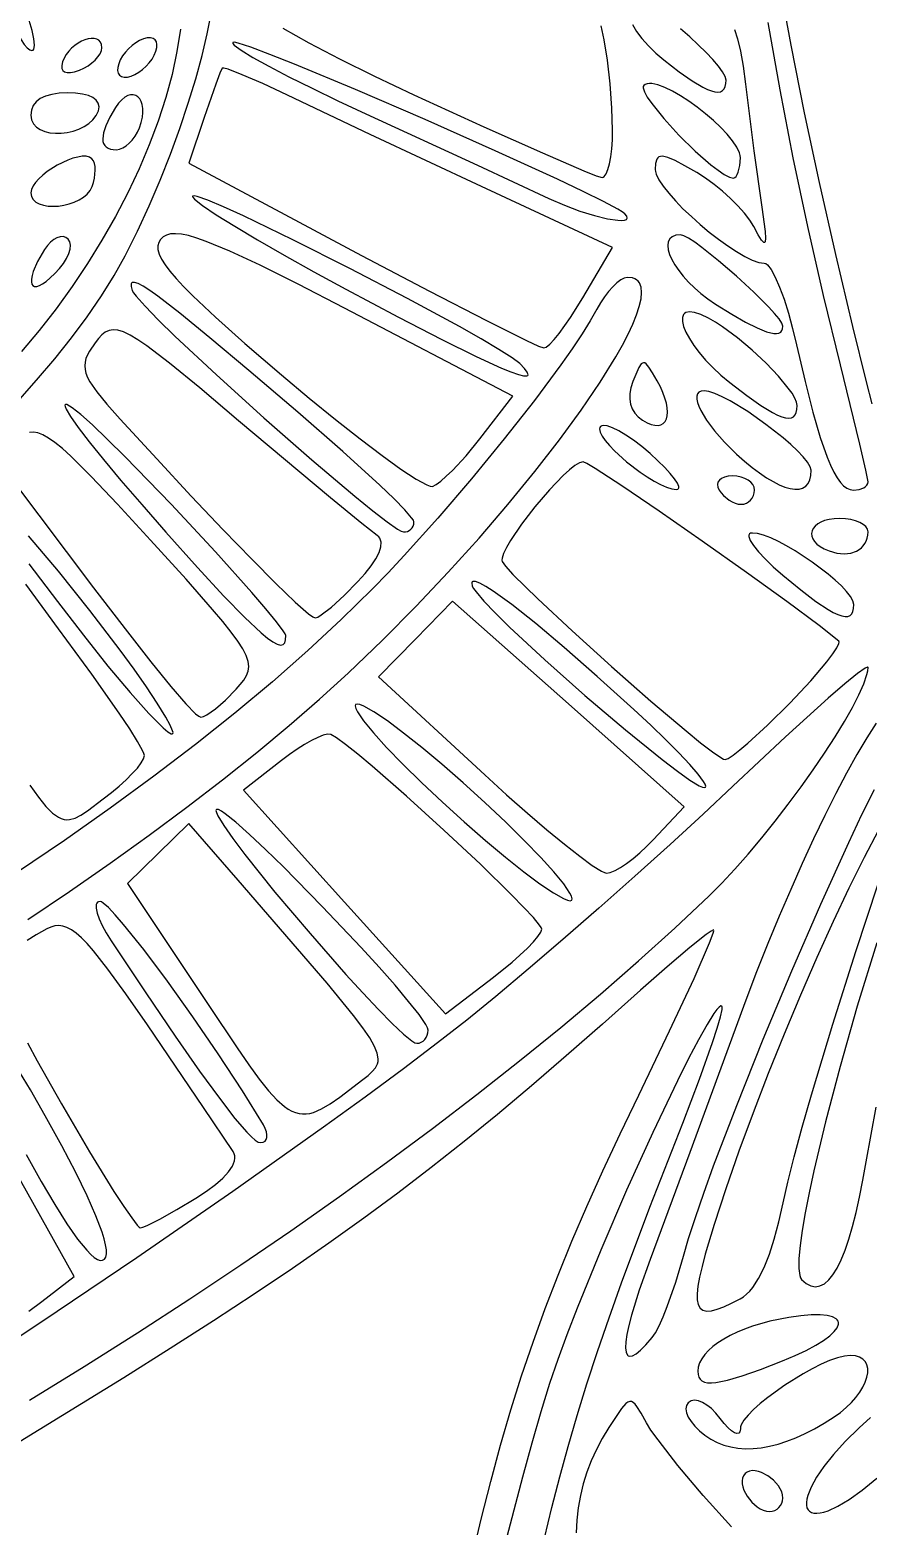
# Model space of a CAD drawing. Header units: millimetres. Extents: x -4.58 to 1.11, y 0.34 to 8.32.
# Drawn here: x -2.156 to -1.5, y 4.755 to 5.927 of the extents above; entities that cross this region are included whole.
import ezdxf

# ---------------------------------------------------------------- set-up
doc = ezdxf.new("R2010")
doc.units = ezdxf.units.MM

msp = doc.modelspace()

# ---------------------------------------------------------------- linework, layer by layer
at = {"flags": 128}
for points in [[(-1.569941, 5.96625), (-1.560505, 5.915085), (-1.549952, 5.8623), (-1.538265, 5.807743), (-1.525431, 5.751264), (-1.51213, 5.694709), (-1.501527, 5.651498), (-1.49699, 5.63427)], [(-2.169153, 5.929184), (-2.163274, 5.919361), (-2.160709, 5.915813), (-2.15842, 5.913228), (-2.156427, 5.911647), (-2.15475, 5.911111), (-2.153897, 5.911385), (-2.153298, 5.912188), (-2.152945, 5.913494), (-2.152832, 5.915276), (-2.1533, 5.920157), (-2.154648, 5.926615), (-2.156821, 5.934433)], [(-2.16612, 5.635954), (-2.151083, 5.652682), (-2.136914, 5.669405), (-2.123692, 5.686043), (-2.111492, 5.702517), (-2.100393, 5.718749), (-2.090472, 5.734658), (-2.081806, 5.750167), (-2.072155, 5.769382), (-2.062977, 5.789231), (-2.054336, 5.809455), (-2.0463, 5.829795), (-2.038933, 5.849994), (-2.032302, 5.869792), (-2.026473, 5.888931), (-2.02151, 5.907153), (-2.017482, 5.924199), (-2.014452, 5.939811)], [(-1.7, 5.848611), (-1.700526, 5.865797), (-1.701957, 5.88487), (-1.704072, 5.903508), (-1.706653, 5.919389), (-1.709073, 5.930371)], [(-1.684446, 5.931276), (-1.681224, 5.925998), (-1.677049, 5.920428), (-1.672034, 5.91473), (-1.66629, 5.909069), (-1.659931, 5.903611), (-1.647995, 5.894392), (-1.637847, 5.887286), (-1.629426, 5.882271), (-1.625845, 5.880543), (-1.622672, 5.87933), (-1.619901, 5.87863), (-1.617523, 5.878442), (-1.615533, 5.878762), (-1.613921, 5.879588), (-1.61268, 5.880917), (-1.611803, 5.882748), (-1.611283, 5.885077), (-1.611111, 5.887903)], [(-1.5, 5.573139), (-1.501697, 5.58238), (-1.506319, 5.602743), (-1.521514, 5.664806), (-1.534817, 5.71921), (-1.547148, 5.773232), (-1.558508, 5.826871), (-1.568896, 5.88013), (-1.578312, 5.93301)], [(-2.038431, 5.927639), (-2.041159, 5.910208), (-2.045022, 5.892346), (-2.049973, 5.874138), (-2.055966, 5.85567), (-2.062955, 5.837025), (-2.070893, 5.81829), (-2.079735, 5.799548), (-2.089434, 5.780885), (-2.099944, 5.762386), (-2.111218, 5.744136), (-2.123211, 5.726219), (-2.135876, 5.708721), (-2.149167, 5.691726), (-2.163038, 5.675319)], [(-2.1, 5.913222), (-2.100285, 5.915685), (-2.101096, 5.917615), (-2.102367, 5.919037), (-2.104032, 5.919974), (-2.106025, 5.92045), (-2.108281, 5.920488), (-2.110734, 5.920113), (-2.113318, 5.919349), (-2.115966, 5.918219), (-2.118614, 5.916747), (-2.121194, 5.914957), (-2.123643, 5.912873), (-2.125892, 5.910518), (-2.127878, 5.907917), (-2.129533, 5.905092), (-2.130792, 5.902069), (-2.131446, 5.899289), (-2.131394, 5.897051), (-2.13066, 5.895365), (-2.129267, 5.894243), (-2.127241, 5.893697), (-2.124604, 5.893737), (-2.121382, 5.894376), (-2.117597, 5.895625), (-2.114062, 5.897201), (-2.110764, 5.899099), (-2.107775, 5.901248), (-2.105168, 5.903575), (-2.103015, 5.906008), (-2.101388, 5.908475), (-2.100359, 5.910904), (-2.1, 5.913222)], [(-2.057639, 5.910417), (-2.056917, 5.913341), (-2.056814, 5.915842), (-2.057297, 5.917887), (-2.058333, 5.919444), (-2.05989, 5.920481), (-2.061936, 5.920964), (-2.064437, 5.92086), (-2.067361, 5.920139), (-2.070388, 5.918862), (-2.073403, 5.917097), (-2.076328, 5.914922), (-2.079083, 5.912417), (-2.081588, 5.909662), (-2.083763, 5.906737), (-2.085529, 5.903721), (-2.086806, 5.900694), (-2.087527, 5.89777), (-2.08763, 5.895269), (-2.087147, 5.893224), (-2.086111, 5.891667), (-2.084554, 5.89063), (-2.082509, 5.890148), (-2.080008, 5.890251), (-2.077083, 5.890972), (-2.074052, 5.892244), (-2.071033, 5.894007), (-2.068106, 5.89618), (-2.065351, 5.898684), (-2.062846, 5.90144), (-2.060673, 5.904367), (-2.058911, 5.907386), (-2.057639, 5.910417)], [(-1.958377, 5.928443), (-1.938038, 5.917093), (-1.913973, 5.904538), (-1.886405, 5.890909), (-1.855556, 5.876333), (-1.80097, 5.851331), (-1.755017, 5.830785), (-1.722528, 5.816822), (-1.712842, 5.812974), (-1.708333, 5.811569), (-1.707484, 5.811718), (-1.706659, 5.812243), (-1.705098, 5.814351), (-1.703682, 5.817742), (-1.702448, 5.822262), (-1.701428, 5.827761), (-1.700658, 5.834087), (-1.70017, 5.841088), (-1.7, 5.848611)], [(-1.604602, 5.927573), (-1.602158, 5.920113), (-1.59993, 5.910509), (-1.597895, 5.8987), (-1.596028, 5.884625), (-1.589453, 5.832391), (-1.583222, 5.788292), (-1.580576, 5.769373), (-1.580203, 5.763942), (-1.580519, 5.761064), (-1.580948, 5.760552), (-1.581563, 5.76064), (-1.583377, 5.762571), (-1.585999, 5.766756), (-1.589472, 5.773097), (-1.592591, 5.778135), (-1.596782, 5.78359), (-1.601863, 5.789291), (-1.607649, 5.795063), (-1.613958, 5.800733), (-1.620605, 5.806128), (-1.627407, 5.811076), (-1.634181, 5.815403), (-1.643572, 5.820818), (-1.651005, 5.82474), (-1.656697, 5.827186), (-1.660866, 5.828174), (-1.662448, 5.828125), (-1.66373, 5.827718), (-1.664741, 5.826954), (-1.665507, 5.825836), (-1.666413, 5.822545), (-1.666667, 5.817861), (-1.666478, 5.816143), (-1.665927, 5.814212), (-1.663815, 5.809786), (-1.660494, 5.804722), (-1.656127, 5.799159), (-1.650876, 5.793239), (-1.644904, 5.7871), (-1.638373, 5.780882), (-1.631446, 5.774726), (-1.624286, 5.76877), (-1.617054, 5.763155), (-1.609914, 5.75802), (-1.603028, 5.753506), (-1.596559, 5.749751), (-1.590669, 5.746896), (-1.585521, 5.745081), (-1.581278, 5.744444), (-1.580075, 5.744113), (-1.578761, 5.74314), (-1.575851, 5.739403), (-1.572652, 5.733495), (-1.569267, 5.725677), (-1.565801, 5.716212), (-1.562356, 5.705362), (-1.559036, 5.693389), (-1.555944, 5.680556), (-1.549272, 5.65176), (-1.543115, 5.627639), (-1.537374, 5.607936), (-1.531948, 5.592392), (-1.529322, 5.5861), (-1.526737, 5.580751), (-1.52418, 5.576313), (-1.52164, 5.572755), (-1.519103, 5.570043), (-1.516557, 5.568146), (-1.51399, 5.567031), (-1.511389, 5.566667), (-1.506967, 5.567178), (-1.503345, 5.568569), (-1.501952, 5.569529), (-1.500899, 5.570628), (-1.500232, 5.57184), (-1.5, 5.573139)], [(-1.611111, 5.887903), (-1.611839, 5.890545), (-1.613927, 5.894196), (-1.617227, 5.898691), (-1.621594, 5.903865), (-1.626881, 5.909553), (-1.632943, 5.91559), (-1.639633, 5.921813), (-1.646806, 5.928056)], [(-1.690486, 5.783083), (-1.692483, 5.784612), (-1.695995, 5.786762), (-1.707157, 5.792744), (-1.723152, 5.800673), (-1.743159, 5.810187), (-1.791925, 5.832539), (-1.846891, 5.856927), (-1.901489, 5.880478), (-1.949156, 5.900318), (-1.968338, 5.907949), (-1.983325, 5.913575), (-1.993296, 5.916836), (-1.996144, 5.917469), (-1.997431, 5.917375), (-1.997432, 5.916545), (-1.996314, 5.915226), (-1.990938, 5.911236), (-1.98173, 5.905633), (-1.969118, 5.898648), (-1.953529, 5.890509), (-1.935391, 5.881447), (-1.915133, 5.871692), (-1.893181, 5.861472), (-1.805809, 5.821243), (-1.75, 5.795181), (-1.737817, 5.789808), (-1.725668, 5.785269), (-1.714213, 5.781698), (-1.704113, 5.779231), (-1.696029, 5.778001), (-1.69295, 5.777892), (-1.690623, 5.778143), (-1.68913, 5.778771), (-1.688555, 5.779793), (-1.688979, 5.781224), (-1.690486, 5.783083)], [(-1.723319, 5.717306), (-1.699986, 5.756833), (-1.802778, 5.804569), (-1.8898, 5.845262), (-1.954708, 5.876069), (-1.973947, 5.885084), (-1.99, 5.892062), (-2.001189, 5.896312), (-2.004434, 5.897196), (-2.005833, 5.897139), (-2.007553, 5.893264), (-2.010778, 5.88471), (-2.019889, 5.858625), (-2.031972, 5.822819), (-1.896542, 5.750542), (-1.843387, 5.722451), (-1.798771, 5.699413), (-1.767374, 5.683807), (-1.758095, 5.679535), (-1.753875, 5.678014), (-1.751943, 5.67877), (-1.749222, 5.681036), (-1.745835, 5.68465), (-1.74191, 5.689451), (-1.732941, 5.701971), (-1.723319, 5.717306)], [(-1.6, 5.827014), (-1.600186, 5.828889), (-1.600729, 5.830919), (-1.602801, 5.835382), (-1.606042, 5.840272), (-1.610279, 5.845459), (-1.615338, 5.850814), (-1.621046, 5.856207), (-1.627229, 5.861507), (-1.633714, 5.866585), (-1.640326, 5.871311), (-1.646893, 5.875555), (-1.653242, 5.879188), (-1.659197, 5.882078), (-1.664587, 5.884097), (-1.669237, 5.885115), (-1.671231, 5.885207), (-1.672974, 5.885), (-1.674446, 5.884479), (-1.675625, 5.883625), (-1.676064, 5.882816), (-1.676112, 5.881685), (-1.675124, 5.878547), (-1.672838, 5.874396), (-1.66943, 5.869412), (-1.659955, 5.857678), (-1.648115, 5.844806), (-1.635322, 5.832253), (-1.622992, 5.82148), (-1.617442, 5.817217), (-1.612538, 5.813947), (-1.608457, 5.81185), (-1.605375, 5.811111), (-1.604295, 5.811436), (-1.603287, 5.812365), (-1.602374, 5.813836), (-1.601578, 5.815781), (-1.600424, 5.820838), (-1.6, 5.827014)], [(-2.102722, 5.863889), (-2.102196, 5.866986), (-2.10275, 5.869733), (-2.10435, 5.87211), (-2.106962, 5.874099), (-2.110552, 5.875679), (-2.115086, 5.876832), (-2.120529, 5.877538), (-2.126847, 5.877778), (-2.133444, 5.877494), (-2.139214, 5.876648), (-2.14414, 5.87525), (-2.148207, 5.873311), (-2.151398, 5.870839), (-2.153697, 5.867846), (-2.155088, 5.864341), (-2.155556, 5.860333), (-2.15504, 5.856694), (-2.153574, 5.853608), (-2.151283, 5.851068), (-2.148291, 5.849065), (-2.14472, 5.84759), (-2.140695, 5.846637), (-2.136341, 5.846195), (-2.13178, 5.846257), (-2.127136, 5.846814), (-2.122534, 5.847859), (-2.118096, 5.849382), (-2.113948, 5.851376), (-2.110213, 5.853832), (-2.107014, 5.856742), (-2.104476, 5.860097), (-2.102722, 5.863889)], [(-2.0705, 5.850472), (-2.069088, 5.854736), (-2.068199, 5.858715), (-2.067797, 5.862377), (-2.067843, 5.865689), (-2.068298, 5.868618), (-2.069123, 5.871133), (-2.070281, 5.8732), (-2.071733, 5.874788), (-2.07344, 5.875864), (-2.075364, 5.876395), (-2.077468, 5.87635), (-2.079711, 5.875695), (-2.082056, 5.874398), (-2.084465, 5.872427), (-2.086899, 5.86975), (-2.089319, 5.866333), (-2.093773, 5.858743), (-2.096924, 5.852107), (-2.098775, 5.846444), (-2.099326, 5.841771), (-2.099114, 5.839811), (-2.098578, 5.838106), (-2.097716, 5.836657), (-2.09653, 5.835466), (-2.09502, 5.834536), (-2.093185, 5.833869), (-2.091025, 5.833468), (-2.088542, 5.833333), (-2.086105, 5.833683), (-2.083572, 5.834685), (-2.081018, 5.83627), (-2.078516, 5.838366), (-2.076139, 5.840905), (-2.073962, 5.843816), (-2.072057, 5.847028), (-2.0705, 5.850472)], [(-2.107514, 5.804458), (-2.106439, 5.807716), (-2.105684, 5.811003), (-2.105125, 5.817302), (-2.105319, 5.820135), (-2.105826, 5.822638), (-2.106646, 5.82472), (-2.107778, 5.826292), (-2.109722, 5.827546), (-2.112283, 5.828143), (-2.115359, 5.828141), (-2.118847, 5.827597), (-2.122644, 5.826568), (-2.126649, 5.825111), (-2.13487, 5.821142), (-2.142691, 5.816149), (-2.146195, 5.813411), (-2.149291, 5.810589), (-2.151878, 5.807739), (-2.153853, 5.804919), (-2.155113, 5.802186), (-2.155556, 5.799597), (-2.155089, 5.7967), (-2.153765, 5.794283), (-2.151695, 5.792333), (-2.148988, 5.790841), (-2.145759, 5.789795), (-2.142116, 5.789182), (-2.138173, 5.788993), (-2.13404, 5.789215), (-2.129829, 5.789838), (-2.12565, 5.79085), (-2.121617, 5.79224), (-2.117839, 5.793996), (-2.114428, 5.796107), (-2.111496, 5.798562), (-2.109154, 5.80135), (-2.107514, 5.804458)], [(-1.772778, 5.66575), (-1.778716, 5.670305), (-1.788994, 5.676882), (-1.802969, 5.685152), (-1.819999, 5.694785), (-1.860656, 5.716827), (-1.905828, 5.740375), (-1.950379, 5.762798), (-1.98917, 5.781465), (-2.004801, 5.788567), (-2.017067, 5.793743), (-2.025324, 5.796663), (-2.027749, 5.797175), (-2.028931, 5.797), (-2.02905, 5.796627), (-2.028843, 5.796085), (-2.027479, 5.79451), (-2.02117, 5.789531), (-2.010498, 5.782362), (-1.995953, 5.773302), (-1.978029, 5.762649), (-1.957218, 5.750703), (-1.934011, 5.737762), (-1.908903, 5.724125), (-1.867748, 5.702268), (-1.833836, 5.684719), (-1.806994, 5.671404), (-1.787049, 5.66225), (-1.779608, 5.65921), (-1.773827, 5.657182), (-1.769684, 5.656156), (-1.767157, 5.656125), (-1.766492, 5.656479), (-1.766224, 5.657078), (-1.766865, 5.659006), (-1.769056, 5.6619), (-1.772778, 5.66575)], [(-1.803917, 5.606847), (-1.778139, 5.640278), (-1.909875, 5.709097), (-1.946356, 5.727944), (-1.976091, 5.742781), (-1.999815, 5.753885), (-2.018262, 5.76153), (-2.025736, 5.76414), (-2.032167, 5.76599), (-2.037645, 5.767112), (-2.042264, 5.767541), (-2.046114, 5.767311), (-2.049287, 5.766457), (-2.051876, 5.765013), (-2.053972, 5.763014), (-2.055437, 5.760681), (-2.056151, 5.758037), (-2.056064, 5.755025), (-2.055128, 5.751589), (-2.053291, 5.747674), (-2.050505, 5.743224), (-2.046719, 5.738182), (-2.041884, 5.732493), (-2.035949, 5.726101), (-2.028864, 5.71895), (-2.011048, 5.702147), (-1.988037, 5.681637), (-1.959431, 5.656972), (-1.93772, 5.638738), (-1.917017, 5.621877), (-1.897807, 5.606748), (-1.880573, 5.59371), (-1.865802, 5.58312), (-1.853977, 5.575337), (-1.845586, 5.57072), (-1.842828, 5.569709), (-1.841111, 5.569625), (-1.838288, 5.571073), (-1.834637, 5.573742), (-1.830313, 5.577479), (-1.825467, 5.582132), (-1.81482, 5.593574), (-1.803917, 5.606847)], [(-1.566667, 5.695069), (-1.567457, 5.697364), (-1.569699, 5.700742), (-1.573204, 5.705034), (-1.57778, 5.710071), (-1.589385, 5.721697), (-1.60299, 5.734259), (-1.617069, 5.746397), (-1.6301, 5.756751), (-1.635746, 5.760834), (-1.640557, 5.763961), (-1.644345, 5.765962), (-1.646917, 5.766667), (-1.650586, 5.766286), (-1.653378, 5.765188), (-1.655326, 5.763441), (-1.656464, 5.761112), (-1.656827, 5.758268), (-1.656449, 5.754979), (-1.655365, 5.75131), (-1.653608, 5.74733), (-1.651212, 5.743106), (-1.648213, 5.738706), (-1.644643, 5.734197), (-1.640538, 5.729647), (-1.635931, 5.725124), (-1.630857, 5.720695), (-1.62535, 5.716427), (-1.619444, 5.712389), (-1.606721, 5.704483), (-1.595835, 5.698245), (-1.586742, 5.693662), (-1.579399, 5.690719), (-1.573764, 5.689402), (-1.571573, 5.689349), (-1.569792, 5.689697), (-1.568417, 5.690445), (-1.567441, 5.691591), (-1.566859, 5.693133), (-1.566667, 5.695069)], [(-2.126264, 5.763292), (-2.128139, 5.764622), (-2.130295, 5.765218), (-2.132657, 5.765113), (-2.135148, 5.76434), (-2.137691, 5.762932), (-2.140211, 5.760921), (-2.142631, 5.75834), (-2.144875, 5.755222), (-2.150263, 5.745819), (-2.153651, 5.738023), (-2.154621, 5.734791), (-2.155124, 5.732036), (-2.15517, 5.729783), (-2.154769, 5.728057), (-2.153933, 5.726884), (-2.152671, 5.726288), (-2.150995, 5.726294), (-2.148916, 5.726927), (-2.146444, 5.728213), (-2.14359, 5.730177), (-2.140364, 5.732843), (-2.136778, 5.736236), (-2.133172, 5.740179), (-2.130135, 5.744184), (-2.127709, 5.74814), (-2.125938, 5.751936), (-2.124864, 5.75546), (-2.124532, 5.758601), (-2.124984, 5.761249), (-2.126264, 5.763292)], [(-2.158069, 5.23024), (-2.125271, 5.252361), (-2.093532, 5.274429), (-2.062925, 5.296394), (-2.033526, 5.318205), (-2.005408, 5.339811), (-1.978645, 5.361163), (-1.95331, 5.382208), (-1.929478, 5.402898), (-1.907222, 5.423181), (-1.880209, 5.449131), (-1.853957, 5.47565), (-1.828683, 5.502429), (-1.804605, 5.529158), (-1.781944, 5.555527), (-1.760915, 5.581227), (-1.741738, 5.605949), (-1.724632, 5.629382), (-1.709814, 5.651218), (-1.697502, 5.671146), (-1.692355, 5.680299), (-1.687916, 5.688858), (-1.684213, 5.696786), (-1.681273, 5.704044), (-1.679123, 5.710593), (-1.677792, 5.716394), (-1.677305, 5.721408), (-1.67769, 5.725598), (-1.678975, 5.728924), (-1.679963, 5.730251), (-1.681187, 5.731348), (-1.682649, 5.732209), (-1.684353, 5.732831), (-1.6885, 5.733333), (-1.69092, 5.732823), (-1.6937, 5.731361), (-1.69674, 5.729049), (-1.699943, 5.72599), (-1.70321, 5.722286), (-1.706443, 5.71804), (-1.709545, 5.713355), (-1.712417, 5.708333), (-1.717496, 5.699376), (-1.723979, 5.689019), (-1.731733, 5.677428), (-1.740627, 5.664767), (-1.761304, 5.636894), (-1.784953, 5.606719), (-1.810517, 5.575557), (-1.836938, 5.544728), (-1.86316, 5.515547), (-1.875866, 5.501987), (-1.888125, 5.489333), (-1.912661, 5.465219), (-1.938773, 5.440978), (-1.966475, 5.416601), (-1.995782, 5.392078), (-2.026707, 5.367399), (-2.059265, 5.342555), (-2.09347, 5.317536), (-2.129337, 5.292332), (-2.166879, 5.266932)], [(-1.855556, 5.54175), (-1.856027, 5.54301), (-1.857412, 5.545025), (-1.862733, 5.551146), (-1.871144, 5.55976), (-1.882274, 5.570514), (-1.911196, 5.597027), (-1.946514, 5.627861), (-1.984856, 5.660469), (-2.015412, 5.686088), (-2.038913, 5.705255), (-2.056092, 5.718509), (-2.062539, 5.723085), (-2.06768, 5.726385), (-2.071607, 5.728475), (-2.07441, 5.729422), (-2.076182, 5.729293), (-2.07671, 5.728846), (-2.077014, 5.728156), (-2.076997, 5.726078), (-2.076222, 5.723125), (-2.075207, 5.721253), (-2.07315, 5.718517), (-2.066187, 5.710692), (-2.055875, 5.700133), (-2.042756, 5.687324), (-2.010269, 5.656887), (-1.973066, 5.623247), (-1.935487, 5.590269), (-1.901871, 5.56182), (-1.887905, 5.550502), (-1.876558, 5.541766), (-1.868372, 5.536095), (-1.865634, 5.53456), (-1.863889, 5.533972), (-1.862215, 5.534012), (-1.860653, 5.534383), (-1.859238, 5.535051), (-1.858003, 5.535986), (-1.856984, 5.537155), (-1.856213, 5.538527), (-1.855726, 5.540069), (-1.855556, 5.54175)], [(-1.555556, 5.632889), (-1.556025, 5.635537), (-1.557382, 5.638766), (-1.559546, 5.6425), (-1.562437, 5.646659), (-1.570087, 5.655941), (-1.579694, 5.665986), (-1.590625, 5.67617), (-1.602243, 5.685865), (-1.613913, 5.694448), (-1.619569, 5.698126), (-1.625, 5.701292), (-1.631017, 5.704212), (-1.635943, 5.705871), (-1.639811, 5.706366), (-1.642652, 5.705794), (-1.643697, 5.705137), (-1.644498, 5.70425), (-1.645382, 5.701833), (-1.645336, 5.69864), (-1.644391, 5.694766), (-1.642579, 5.690309), (-1.639934, 5.685365), (-1.636486, 5.680032), (-1.632268, 5.674407), (-1.627311, 5.668586), (-1.621649, 5.662666), (-1.615312, 5.656744), (-1.608333, 5.650917), (-1.595008, 5.640724), (-1.583839, 5.632879), (-1.574709, 5.627343), (-1.570872, 5.625428), (-1.567502, 5.624075), (-1.564582, 5.623279), (-1.5621, 5.623035), (-1.560039, 5.623339), (-1.558386, 5.624184), (-1.557126, 5.625567), (-1.556244, 5.627482), (-1.555725, 5.629924), (-1.555556, 5.632889)], [(-1.899444, 5.495028), (-1.89372, 5.501469), (-1.889049, 5.507465), (-1.885455, 5.512964), (-1.882958, 5.517911), (-1.881582, 5.522256), (-1.881347, 5.525944), (-1.881664, 5.527525), (-1.882275, 5.528922), (-1.883183, 5.530129), (-1.884389, 5.531139), (-1.896535, 5.540627), (-1.921036, 5.560729), (-1.992861, 5.620986), (-2.023367, 5.6467), (-2.046973, 5.666054), (-2.064777, 5.679646), (-2.071847, 5.684468), (-2.077878, 5.688073), (-2.08301, 5.690537), (-2.087377, 5.691934), (-2.091119, 5.692338), (-2.094373, 5.691826), (-2.097275, 5.690471), (-2.099964, 5.688348), (-2.102576, 5.685532), (-2.10525, 5.682097), (-2.109679, 5.67556), (-2.111283, 5.672579), (-2.112454, 5.669711), (-2.113171, 5.666894), (-2.113417, 5.66407), (-2.113169, 5.661179), (-2.11241, 5.65816), (-2.111118, 5.654953), (-2.109275, 5.651499), (-2.103855, 5.643609), (-2.095992, 5.63401), (-2.085528, 5.622222), (-2.057052, 5.591058), (-2.029988, 5.561946), (-2.004972, 5.535534), (-1.982639, 5.51247), (-1.963626, 5.493404), (-1.948571, 5.478982), (-1.938108, 5.469854), (-1.934798, 5.467477), (-1.932875, 5.466667), (-1.930967, 5.467246), (-1.928138, 5.468905), (-1.920259, 5.474998), (-1.91033, 5.484016), (-1.899444, 5.495028)], [(-1.665139, 5.652347), (-1.668702, 5.658569), (-1.671542, 5.663002), (-1.673852, 5.665639), (-1.674868, 5.666282), (-1.675825, 5.666474), (-1.676745, 5.666213), (-1.677653, 5.665499), (-1.679531, 5.662709), (-1.684208, 5.651653), (-1.6857, 5.646909), (-1.686473, 5.642355), (-1.686538, 5.638033), (-1.685906, 5.633988), (-1.684588, 5.630264), (-1.682595, 5.626905), (-1.679937, 5.623955), (-1.676625, 5.621458), (-1.673069, 5.619488), (-1.669839, 5.618177), (-1.666947, 5.617496), (-1.664405, 5.617414), (-1.662222, 5.617902), (-1.66041, 5.61893), (-1.658981, 5.620468), (-1.657944, 5.622486), (-1.657312, 5.624955), (-1.657096, 5.627845), (-1.657306, 5.631125), (-1.657953, 5.634767), (-1.659049, 5.63874), (-1.660605, 5.643014), (-1.662631, 5.64756), (-1.665139, 5.652347)], [(-1.544444, 5.582236), (-1.545198, 5.58504), (-1.547345, 5.588578), (-1.550714, 5.592722), (-1.555137, 5.597347), (-1.560443, 5.602326), (-1.566462, 5.607534), (-1.579957, 5.618132), (-1.594261, 5.62813), (-1.608013, 5.636521), (-1.614257, 5.639799), (-1.619852, 5.642296), (-1.624629, 5.643886), (-1.628417, 5.644444), (-1.630742, 5.644162), (-1.632459, 5.643338), (-1.633586, 5.642009), (-1.634141, 5.640209), (-1.634143, 5.637975), (-1.63361, 5.635342), (-1.63256, 5.632345), (-1.631012, 5.629021), (-1.626495, 5.62153), (-1.620204, 5.613155), (-1.612286, 5.60418), (-1.602889, 5.594889), (-1.596684, 5.589341), (-1.590712, 5.584403), (-1.584994, 5.580082), (-1.579554, 5.576381), (-1.574415, 5.573305), (-1.569602, 5.570861), (-1.565136, 5.569053), (-1.561042, 5.567885), (-1.557342, 5.567364), (-1.55406, 5.567494), (-1.551219, 5.568281), (-1.548842, 5.569729), (-1.546953, 5.571843), (-1.545575, 5.574629), (-1.544731, 5.578092), (-1.544444, 5.582236)], [(-1.956042, 5.452778), (-1.956554, 5.454117), (-1.95796, 5.456379), (-1.963272, 5.463466), (-1.97161, 5.473615), (-1.982606, 5.486406), (-2.011098, 5.518227), (-2.045806, 5.555556), (-2.081605, 5.592614), (-2.095767, 5.606651), (-2.107428, 5.61774), (-2.116581, 5.625917), (-2.12322, 5.631217), (-2.127338, 5.633675), (-2.12845, 5.633849), (-2.128929, 5.633326), (-2.128774, 5.632111), (-2.127986, 5.630207), (-2.124502, 5.624353), (-2.118471, 5.615798), (-2.109886, 5.604579), (-2.09874, 5.590731), (-2.085028, 5.574288), (-2.068741, 5.555288), (-2.049875, 5.533764), (-2.024979, 5.505934), (-2.004462, 5.483694), (-1.988014, 5.466778), (-1.975328, 5.454922), (-1.9703, 5.450808), (-1.966096, 5.447859), (-1.962679, 5.446042), (-1.96001, 5.445324), (-1.95805, 5.445672), (-1.956761, 5.447052), (-1.956104, 5.449432), (-1.956042, 5.452778)], [(-1.670722, 5.595361), (-1.67726, 5.600846), (-1.68363, 5.605691), (-1.689675, 5.609809), (-1.695234, 5.613115), (-1.70015, 5.61552), (-1.704263, 5.616939), (-1.707414, 5.617285), (-1.708579, 5.617029), (-1.709444, 5.616472), (-1.710009, 5.615644), (-1.71025, 5.614631), (-1.70983, 5.61211), (-1.708316, 5.609018), (-1.705844, 5.605467), (-1.702546, 5.601567), (-1.698556, 5.597428), (-1.689035, 5.588878), (-1.67835, 5.580702), (-1.672905, 5.577031), (-1.667569, 5.573785), (-1.662478, 5.571074), (-1.657763, 5.56901), (-1.653559, 5.567703), (-1.65, 5.567264), (-1.649033, 5.567419), (-1.648418, 5.567855), (-1.648142, 5.568558), (-1.648197, 5.569512), (-1.649253, 5.572117), (-1.651502, 5.575557), (-1.654858, 5.579717), (-1.659236, 5.584481), (-1.664553, 5.589734), (-1.670722, 5.595361)], [(-1.994889, 5.410625), (-1.99157, 5.4144), (-1.988834, 5.417917), (-1.986772, 5.421332), (-1.985471, 5.424802), (-1.985022, 5.428483), (-1.985515, 5.432531), (-1.987039, 5.437103), (-1.989682, 5.442354), (-1.993536, 5.448441), (-1.998689, 5.455521), (-2.00523, 5.463749), (-2.01325, 5.473281), (-2.034083, 5.496885), (-2.061903, 5.527583), (-2.087696, 5.555681), (-2.10824, 5.577374), (-2.124318, 5.593257), (-2.130925, 5.599206), (-2.136708, 5.603927), (-2.141765, 5.607494), (-2.146193, 5.609982), (-2.150089, 5.611464), (-2.153551, 5.612017), (-2.156677, 5.611714)], [(-1.561306, 5.399792), (-1.544919, 5.417308), (-1.532224, 5.432293), (-1.527654, 5.43834), (-1.524479, 5.443157), (-1.522857, 5.446545), (-1.522677, 5.447641), (-1.522944, 5.448306), (-1.53825, 5.460495), (-1.563577, 5.479307), (-1.595305, 5.502199), (-1.629811, 5.526628), (-1.663475, 5.550054), (-1.692677, 5.569934), (-1.713795, 5.583727), (-1.720191, 5.587545), (-1.723208, 5.588889), (-1.725937, 5.588123), (-1.729528, 5.585947), (-1.733831, 5.582547), (-1.738698, 5.578106), (-1.749523, 5.566839), (-1.760806, 5.553623), (-1.771348, 5.539933), (-1.779954, 5.527242), (-1.783157, 5.521733), (-1.785427, 5.517028), (-1.786614, 5.51331), (-1.786755, 5.511879), (-1.786569, 5.510764), (-1.78396, 5.50702), (-1.778138, 5.50061), (-1.758656, 5.481391), (-1.731737, 5.456321), (-1.700991, 5.428608), (-1.670032, 5.401464), (-1.64247, 5.3781), (-1.631092, 5.368839), (-1.621917, 5.361727), (-1.615398, 5.357165), (-1.613276, 5.355966), (-1.611986, 5.355556), (-1.609603, 5.356458), (-1.605675, 5.359046), (-1.60041, 5.363136), (-1.594016, 5.368549), (-1.578672, 5.382614), (-1.561306, 5.399792)], [(-2.170653, 5.575556), (-2.106508, 5.490215), (-2.081814, 5.457979), (-2.061715, 5.43229), (-2.045968, 5.412843), (-2.034329, 5.399331), (-2.026555, 5.391448), (-2.024041, 5.389522), (-2.022403, 5.388889), (-2.020424, 5.389332), (-2.017803, 5.390604), (-2.011083, 5.395273), (-2.003145, 5.402184), (-1.994889, 5.410625)], [(-1.588889, 5.566667), (-1.589242, 5.568899), (-1.590255, 5.570981), (-1.591857, 5.572868), (-1.593976, 5.574514), (-1.596541, 5.575873), (-1.599483, 5.576901), (-1.602729, 5.577551), (-1.606208, 5.577778), (-1.609548, 5.577551), (-1.612393, 5.576901), (-1.614701, 5.575873), (-1.616427, 5.574514), (-1.61753, 5.572868), (-1.617966, 5.570981), (-1.617693, 5.568899), (-1.616667, 5.566667), (-1.615074, 5.564435), (-1.613175, 5.562352), (-1.608747, 5.558819), (-1.606358, 5.55746), (-1.603948, 5.556432), (-1.601587, 5.555782), (-1.599347, 5.555556), (-1.597247, 5.555782), (-1.595287, 5.556432), (-1.593511, 5.55746), (-1.591962, 5.558819), (-1.590682, 5.560465), (-1.589714, 5.562352), (-1.589102, 5.564435), (-1.588889, 5.566667)], [(-1.5, 5.533986), (-1.500454, 5.536086), (-1.501753, 5.538046), (-1.503809, 5.539822), (-1.506528, 5.541372), (-1.50982, 5.542651), (-1.513594, 5.543619), (-1.517758, 5.544231), (-1.522222, 5.544444), (-1.526597, 5.544246), (-1.530518, 5.543678), (-1.533974, 5.542779), (-1.53695, 5.541589), (-1.539435, 5.540149), (-1.541414, 5.538496), (-1.542875, 5.536673), (-1.543806, 5.534717), (-1.544191, 5.532669), (-1.54402, 5.530568), (-1.543278, 5.528455), (-1.541953, 5.526368), (-1.540031, 5.524348), (-1.537499, 5.522434), (-1.534345, 5.520666), (-1.530556, 5.519083), (-1.524418, 5.51741), (-1.518691, 5.516869), (-1.513502, 5.5174), (-1.508976, 5.518941), (-1.507, 5.520071), (-1.505237, 5.521431), (-1.503702, 5.523013), (-1.502411, 5.52481), (-1.50138, 5.526813), (-1.500624, 5.529015), (-1.500159, 5.531409), (-1.5, 5.533986)], [(-1.511111, 5.477014), (-1.511795, 5.479913), (-1.513748, 5.483384), (-1.516821, 5.487321), (-1.520863, 5.49162), (-1.525725, 5.496174), (-1.531259, 5.500878), (-1.54374, 5.510318), (-1.55711, 5.519095), (-1.563755, 5.522972), (-1.570174, 5.526367), (-1.576217, 5.529176), (-1.581735, 5.531293), (-1.586578, 5.532612), (-1.590597, 5.533028), (-1.591921, 5.532827), (-1.592811, 5.532299), (-1.59328, 5.53146), (-1.59334, 5.530328), (-1.592284, 5.52725), (-1.589741, 5.523201), (-1.585809, 5.518316), (-1.580587, 5.512731), (-1.574174, 5.50658), (-1.566667, 5.5), (-1.552612, 5.488473), (-1.540842, 5.479524), (-1.53123, 5.473099), (-1.527193, 5.470818), (-1.523649, 5.469148), (-1.520581, 5.468082), (-1.517974, 5.467616), (-1.515811, 5.467741), (-1.514077, 5.468451), (-1.512756, 5.46974), (-1.511831, 5.471601), (-1.511289, 5.474028), (-1.511111, 5.477014)], [(-2.157138, 5.509018), (-2.134611, 5.4795), (-2.11443, 5.452942), (-2.095186, 5.428807), (-2.07778, 5.408059), (-2.063115, 5.391663), (-2.052091, 5.380584), (-2.048227, 5.377339), (-2.045611, 5.375785), (-2.044807, 5.37568), (-2.044357, 5.376043), (-2.044275, 5.376888), (-2.044576, 5.378232), (-2.046383, 5.382474), (-2.049889, 5.388889), (-2.056655, 5.399872), (-2.06505, 5.412475), (-2.074795, 5.426358), (-2.085611, 5.441181), (-2.10934, 5.47229), (-2.134007, 5.503083), (-2.157383, 5.530843)], [(-2.066667, 5.358736), (-2.067015, 5.36023), (-2.068037, 5.362589), (-2.071966, 5.369701), (-2.078177, 5.379664), (-2.086396, 5.392071), (-2.107753, 5.42259), (-2.133833, 5.458), (-2.159546, 5.492979)], [(-1.683333, 5.394819), (-1.712096, 5.42076), (-1.737852, 5.443272), (-1.760254, 5.46209), (-1.778958, 5.47695), (-1.793618, 5.487588), (-1.799323, 5.491241), (-1.803888, 5.493739), (-1.807269, 5.49505), (-1.809422, 5.495141), (-1.810025, 5.494718), (-1.810305, 5.493978), (-1.809875, 5.491528), (-1.808847, 5.489538), (-1.80696, 5.486874), (-1.800836, 5.479716), (-1.79195, 5.470443), (-1.780746, 5.459441), (-1.753173, 5.433801), (-1.721686, 5.405896), (-1.689855, 5.378824), (-1.661248, 5.355684), (-1.649269, 5.346557), (-1.639436, 5.339576), (-1.632192, 5.335126), (-1.629682, 5.333973), (-1.627986, 5.333597), (-1.627179, 5.333942), (-1.627074, 5.334897), (-1.627641, 5.336431), (-1.628853, 5.338513), (-1.633096, 5.344195), (-1.639576, 5.351693), (-1.648067, 5.360755), (-1.658342, 5.37113), (-1.670173, 5.382569), (-1.683333, 5.394819)], [(-1.668333, 5.292667), (-1.643917, 5.318653), (-1.734667, 5.399153), (-1.825417, 5.479639), (-1.854375, 5.450014), (-1.883333, 5.420403), (-1.8, 5.343542), (-1.783016, 5.328105), (-1.766701, 5.313702), (-1.751443, 5.300649), (-1.737635, 5.289262), (-1.725667, 5.279856), (-1.71593, 5.272747), (-1.708813, 5.26825), (-1.70636, 5.267079), (-1.704708, 5.266681), (-1.701811, 5.267206), (-1.698144, 5.268723), (-1.693857, 5.271125), (-1.689099, 5.274304), (-1.684019, 5.278154), (-1.678765, 5.282569), (-1.673487, 5.287442), (-1.668333, 5.292667)], [(-2.156542, 4.853851), (-2.113878, 4.880178), (-2.072052, 4.906645), (-2.031107, 4.933219), (-1.991088, 4.959869), (-1.952037, 4.986562), (-1.913999, 5.013268), (-1.877016, 5.039953), (-1.841132, 5.066587), (-1.80639, 5.093136), (-1.772835, 5.11957), (-1.74051, 5.145857), (-1.709457, 5.171964), (-1.679722, 5.197859), (-1.651347, 5.223512), (-1.624375, 5.248889), (-1.614523, 5.258756), (-1.6043, 5.269728), (-1.593845, 5.281607), (-1.583297, 5.294192), (-1.572794, 5.307284), (-1.562476, 5.320684), (-1.552481, 5.334191), (-1.542948, 5.347606), (-1.534016, 5.36073), (-1.525825, 5.373362), (-1.518513, 5.385304), (-1.512219, 5.396356), (-1.507081, 5.406317), (-1.50324, 5.414989), (-1.500833, 5.422172), (-1.500211, 5.425143), (-1.5, 5.427667), (-1.500138, 5.427959), (-1.500549, 5.427985), (-1.502161, 5.427265), (-1.508354, 5.422896), (-1.518144, 5.414943), (-1.531099, 5.403785), (-1.564764, 5.373382), (-1.605875, 5.334736), (-1.629231, 5.312732), (-1.655064, 5.28897), (-1.682518, 5.264201), (-1.71074, 5.239177), (-1.738874, 5.214649), (-1.766066, 5.191369), (-1.791463, 5.170087), (-1.814208, 5.151556), (-1.837136, 5.133607), (-1.863836, 5.113387), (-1.893761, 5.091267), (-1.926367, 5.067622), (-1.997433, 5.017244), (-2.072665, 4.96524), (-2.147693, 4.914593), (-2.218148, 4.86829)], [(-1.8, 5.321958), (-1.81708, 5.337442), (-1.833672, 5.351891), (-1.849365, 5.364988), (-1.86375, 5.376417), (-1.876416, 5.385861), (-1.886953, 5.393005), (-1.894951, 5.397532), (-1.89787, 5.398715), (-1.9, 5.399125), (-1.901265, 5.398736), (-1.901647, 5.397573), (-1.901179, 5.395678), (-1.899896, 5.393087), (-1.89502, 5.385983), (-1.887292, 5.376575), (-1.876986, 5.365179), (-1.864375, 5.352111), (-1.849733, 5.337687), (-1.833333, 5.322222), (-1.816253, 5.306748), (-1.799661, 5.292305), (-1.783968, 5.279212), (-1.769583, 5.267783), (-1.756917, 5.258335), (-1.74638, 5.251185), (-1.738382, 5.246648), (-1.735463, 5.245459), (-1.733333, 5.245042), (-1.732068, 5.245426), (-1.731686, 5.246584), (-1.732154, 5.248477), (-1.733437, 5.251064), (-1.738314, 5.258165), (-1.746042, 5.267573), (-1.756348, 5.278972), (-1.768958, 5.292046), (-1.7836, 5.30648), (-1.8, 5.321958)], [(-1.493698, 5.384204), (-1.500989, 5.372689), (-1.508708, 5.359559), (-1.516792, 5.344939), (-1.525179, 5.328956), (-1.533809, 5.311734), (-1.54262, 5.2934), (-1.551549, 5.274078), (-1.560536, 5.253895), (-1.56952, 5.232975), (-1.578437, 5.211445), (-1.587227, 5.189429), (-1.595829, 5.167054), (-1.604181, 5.144444), (-1.639462, 5.047865), (-1.670681, 4.963889), (-1.67927, 4.939927), (-1.685342, 4.920323), (-1.687435, 4.912202), (-1.6889, 4.905228), (-1.689737, 4.89942), (-1.689948, 4.894797), (-1.689532, 4.891378), (-1.68849, 4.889183), (-1.687734, 4.88855), (-1.686822, 4.88823), (-1.684528, 4.888539), (-1.68161, 4.890129), (-1.678068, 4.89302), (-1.673901, 4.897229), (-1.669111, 4.902778)], [(-1.755556, 5.222833), (-1.755984, 5.224065), (-1.757234, 5.226001), (-1.761995, 5.231796), (-1.769425, 5.239838), (-1.77911, 5.249745), (-1.803594, 5.273628), (-1.832139, 5.300396), (-1.861439, 5.326997), (-1.888188, 5.35038), (-1.899573, 5.359912), (-1.909079, 5.367495), (-1.916295, 5.372749), (-1.920806, 5.375292), (-1.923174, 5.375433), (-1.926558, 5.37464), (-1.9308, 5.372997), (-1.935741, 5.370589), (-1.941224, 5.367497), (-1.947089, 5.363805), (-1.953178, 5.359598), (-1.959333, 5.354958), (-1.989083, 5.331556), (-1.909972, 5.243931), (-1.830847, 5.156306), (-1.793208, 5.185028), (-1.778589, 5.196894), (-1.766616, 5.207977), (-1.762009, 5.212838), (-1.758527, 5.217038), (-1.756324, 5.220421), (-1.755556, 5.222833)], [(-2.156473, 5.335502), (-2.149732, 5.326115), (-2.143869, 5.318907), (-2.138691, 5.313712), (-2.134008, 5.310364), (-2.131792, 5.309332), (-2.129628, 5.308698), (-2.127491, 5.308444), (-2.125359, 5.308548), (-2.12101, 5.309747), (-2.11639, 5.31213), (-2.111307, 5.315531), (-2.098986, 5.324722), (-2.092493, 5.329728), (-2.086436, 5.334797), (-2.080948, 5.33979), (-2.07616, 5.344568), (-2.072205, 5.348991), (-2.069217, 5.352919), (-2.067326, 5.356214), (-2.066667, 5.358736)], [(-1.669111, 4.902778), (-1.666554, 4.906588), (-1.663646, 4.912116), (-1.66049, 4.919099), (-1.657186, 4.927274), (-1.650535, 4.946157), (-1.6445, 4.966667), (-1.640533, 4.980414), (-1.635186, 4.996997), (-1.6286, 5.016068), (-1.620918, 5.037279), (-1.602834, 5.084733), (-1.582071, 5.136578), (-1.559768, 5.190033), (-1.537061, 5.242317), (-1.515088, 5.29065), (-1.504732, 5.312465), (-1.494986, 5.33225)], [(-1.844444, 5.143597), (-1.84492, 5.145438), (-1.846305, 5.148135), (-1.851564, 5.155845), (-1.859737, 5.166226), (-1.870338, 5.178776), (-1.882885, 5.192993), (-1.896891, 5.208374), (-1.927345, 5.240623), (-1.957825, 5.271507), (-1.971863, 5.285182), (-1.984454, 5.297009), (-1.995113, 5.306487), (-2.003355, 5.313114), (-2.006419, 5.315201), (-2.008697, 5.316388), (-2.010128, 5.31661), (-2.010508, 5.31634), (-2.010653, 5.315806), (-2.010285, 5.314031), (-2.009115, 5.311413), (-2.004571, 5.303882), (-1.997428, 5.293685), (-1.988092, 5.281294), (-1.964473, 5.25182), (-1.93697, 5.219236), (-1.908842, 5.187319), (-1.895562, 5.17279), (-1.883346, 5.159845), (-1.872603, 5.148954), (-1.863739, 5.140591), (-1.857161, 5.135226), (-1.854857, 5.133816), (-1.853278, 5.133333), (-1.851503, 5.133543), (-1.849847, 5.134142), (-1.848347, 5.13509), (-1.847038, 5.136345), (-1.845958, 5.137866), (-1.845141, 5.139609), (-1.844625, 5.141533), (-1.844444, 5.143597)], [(-1.895583, 5.105), (-1.891557, 5.108188), (-1.888197, 5.111157), (-1.88565, 5.114143), (-1.884061, 5.117379), (-1.883672, 5.119164), (-1.883577, 5.1211), (-1.884346, 5.125541), (-1.886513, 5.130936), (-1.890226, 5.137519), (-1.89563, 5.145526), (-1.902872, 5.155189), (-1.923458, 5.180428), (-1.993139, 5.261111), (-2.031833, 5.305556), (-2.055833, 5.281986), (-2.079833, 5.258431), (-2.016278, 5.162917), (-1.994054, 5.129733), (-1.984878, 5.116483), (-1.976753, 5.105346), (-1.969499, 5.096234), (-1.962934, 5.089063), (-1.95688, 5.083744), (-1.953987, 5.081753), (-1.951155, 5.080193), (-1.948359, 5.079052), (-1.945579, 5.078321), (-1.94279, 5.077988), (-1.939972, 5.078043), (-1.9371, 5.078475), (-1.934154, 5.079273), (-1.927944, 5.081923), (-1.921162, 5.085907), (-1.913628, 5.091139), (-1.895583, 5.105)], [(-1.49194, 5.300334), (-1.503057, 5.279015), (-1.514928, 5.254961), (-1.52734, 5.228632), (-1.540081, 5.20049), (-1.552936, 5.170996), (-1.565694, 5.140612), (-1.578141, 5.109799), (-1.590063, 5.079018), (-1.601248, 5.048732), (-1.611484, 5.0194), (-1.620556, 4.991486), (-1.627459, 4.96823), (-1.629996, 4.958595), (-1.631901, 4.950231), (-1.633162, 4.943095), (-1.633761, 4.937144), (-1.633684, 4.932334), (-1.632917, 4.928623), (-1.631442, 4.925967), (-1.630436, 4.925021), (-1.629247, 4.924323), (-1.626314, 4.923648), (-1.62263, 4.923898), (-1.618178, 4.925031), (-1.612944, 4.927003), (-1.606913, 4.929771), (-1.600069, 4.933292)], [(-1.600069, 4.933292), (-1.597558, 4.934866), (-1.595092, 4.936878), (-1.592673, 4.939322), (-1.590305, 4.942194), (-1.585725, 4.949202), (-1.58137, 4.957865), (-1.577254, 4.968143), (-1.573396, 4.979999), (-1.56981, 4.993394), (-1.566514, 5.008292), (-1.562881, 5.02455), (-1.55782, 5.044542), (-1.551549, 5.067598), (-1.544286, 5.093045), (-1.527651, 5.148426), (-1.509658, 5.205311), (-1.492047, 5.258325)], [(-1.973528, 5.069444), (-1.989942, 5.096168), (-2.008792, 5.125007), (-2.028798, 5.15421), (-2.048682, 5.182028), (-2.067166, 5.20671), (-2.082971, 5.226507), (-2.08947, 5.234026), (-2.094819, 5.239668), (-2.098859, 5.243214), (-2.100338, 5.244132), (-2.101431, 5.244444), (-2.102533, 5.244284), (-2.103395, 5.243815), (-2.104022, 5.243052), (-2.104418, 5.242012), (-2.104534, 5.23916), (-2.10378, 5.235387), (-2.102189, 5.230819), (-2.0998, 5.225583), (-2.096646, 5.219805), (-2.092764, 5.213611), (-2.065479, 5.172881), (-2.042473, 5.139046), (-2.023412, 5.111654), (-2.00796, 5.090255), (-1.995782, 5.074397), (-1.986543, 5.063629), (-1.982921, 5.060012), (-1.979908, 5.057499), (-1.977462, 5.056032), (-1.975542, 5.055556), (-1.973664, 5.055839), (-1.972233, 5.056651), (-1.971258, 5.057936), (-1.970748, 5.059635), (-1.970712, 5.061693), (-1.971157, 5.064052), (-1.972093, 5.066654), (-1.973528, 5.069444)], [(-1.810309, 4.729498), (-1.802975, 4.760568), (-1.795487, 4.790196), (-1.787763, 4.818634), (-1.779721, 4.846131), (-1.77128, 4.872939), (-1.762356, 4.89931), (-1.75287, 4.925493), (-1.742738, 4.95174), (-1.731878, 4.978303), (-1.720209, 5.005431), (-1.707649, 5.033376), (-1.694116, 5.06239), (-1.679528, 5.092722), (-1.655382, 5.143003), (-1.636288, 5.184181), (-1.624168, 5.212003), (-1.621324, 5.219579), (-1.620811, 5.22155), (-1.620944, 5.222222), (-1.62293, 5.221258), (-1.626856, 5.218496), (-1.639594, 5.208351), (-1.657284, 5.193336), (-1.678056, 5.175), (-1.707927, 5.148355), (-1.736357, 5.123414), (-1.763667, 5.099942), (-1.790183, 5.077702), (-1.816226, 5.056461), (-1.842121, 5.035982), (-1.868191, 5.01603), (-1.894759, 4.99637), (-1.922149, 4.976766), (-1.950684, 4.956982), (-1.980687, 4.936784), (-2.012483, 4.915936), (-2.046395, 4.894202), (-2.082745, 4.871347), (-2.164056, 4.821333)], [(-2.026278, 5.012028), (-2.018004, 5.017457), (-2.010985, 5.022725), (-2.005258, 5.027789), (-2.000856, 5.032606), (-1.997814, 5.037132), (-1.996166, 5.041323), (-1.995877, 5.043279), (-1.995948, 5.045136), (-1.996386, 5.046887), (-1.997194, 5.048528), (-2.020363, 5.083186), (-2.064333, 5.14775), (-2.081291, 5.172199), (-2.095225, 5.191404), (-2.106629, 5.205837), (-2.111537, 5.211411), (-2.115998, 5.21597), (-2.120075, 5.219573), (-2.123828, 5.222278), (-2.12732, 5.224145), (-2.130613, 5.225232), (-2.133768, 5.2256), (-2.136848, 5.225306), (-2.139914, 5.224411), (-2.143028, 5.222972), (-2.151338, 5.218363), (-2.158504, 5.213936)], [(-1.493181, 5.212028), (-1.50841, 5.162347), (-1.521865, 5.115301), (-1.533308, 5.071959), (-1.5425, 5.033392), (-1.546177, 5.016234), (-1.549202, 5.00067), (-1.551545, 4.986836), (-1.553177, 4.974864), (-1.554066, 4.964888), (-1.554184, 4.957043), (-1.553501, 4.951461), (-1.552849, 4.949561), (-1.551986, 4.948278), (-1.548333, 4.945213), (-1.544724, 4.943363), (-1.541165, 4.942719), (-1.53766, 4.943274), (-1.534213, 4.945018), (-1.530829, 4.947944), (-1.527513, 4.952044), (-1.524269, 4.957309), (-1.521102, 4.963731), (-1.518016, 4.971303), (-1.515015, 4.980015), (-1.512105, 4.98986), (-1.50929, 5.000829), (-1.506574, 5.012915), (-1.503962, 5.026109), (-1.501458, 5.040403), (-1.493735, 5.083447)], [(-1.75325, 4.745812), (-1.74753, 4.76981), (-1.741418, 4.793682), (-1.734853, 4.817635), (-1.727773, 4.841875), (-1.720115, 4.866608), (-1.711818, 4.892039), (-1.70282, 4.918376), (-1.693058, 4.945823), (-1.670997, 5.004876), (-1.645139, 5.070847), (-1.631908, 5.105159), (-1.621701, 5.133882), (-1.618047, 5.145209), (-1.615526, 5.154011), (-1.614264, 5.159914), (-1.614146, 5.161661), (-1.614389, 5.162542), (-1.615316, 5.16268), (-1.616683, 5.161735), (-1.618465, 5.159757), (-1.620639, 5.156798), (-1.626065, 5.148144), (-1.63277, 5.136188), (-1.64056, 5.121343), (-1.649245, 5.104022), (-1.668528, 5.063608), (-1.689082, 5.018255), (-1.709369, 4.971272), (-1.727854, 4.925968), (-1.735941, 4.90498), (-1.743, 4.885653), (-1.74932, 4.866798), (-1.756125, 4.844786), (-1.763291, 4.820144), (-1.770697, 4.793398), (-1.78573, 4.735697)], [(-2.15824, 5.133735), (-2.150699, 5.119631), (-2.131681, 5.085889), (-2.109568, 5.048221), (-2.090542, 5.017378), (-2.08282, 5.00551), (-2.07663, 4.996541), (-2.072226, 4.990868), (-2.070773, 4.989392), (-2.069861, 4.988889), (-2.067864, 4.989361), (-2.064524, 4.990715), (-2.054528, 4.995687), (-2.041303, 5.003045), (-2.026278, 5.012028)], [(-2.144278, 5.076417), (-2.155993, 5.096778), (-2.167379, 5.115774)], [(-2.159278, 5.046153), (-2.147528, 5.025071), (-2.136869, 5.006984), (-2.127338, 4.991945), (-2.118974, 4.980003), (-2.111817, 4.971212), (-2.108703, 4.968013), (-2.105905, 4.965622), (-2.103428, 4.964043), (-2.101277, 4.963284), (-2.099457, 4.963351), (-2.097972, 4.96425), (-2.096927, 4.965943), (-2.096424, 4.968387), (-2.096459, 4.971572), (-2.09703, 4.975489), (-2.098132, 4.98013), (-2.099761, 4.985486), (-2.104589, 4.998307), (-2.111483, 5.013882), (-2.120416, 5.032139), (-2.131357, 5.053007), (-2.144278, 5.076417)], [(-2.146917, 4.931069), (-2.121611, 4.950556), (-2.178764, 5.053056)], [(-2.15718, 4.923492), (-2.146917, 4.931069)], [(-1.566889, 4.884542), (-1.556998, 4.888718), (-1.548359, 4.892808), (-1.540979, 4.896772), (-1.534863, 4.900571), (-1.530016, 4.904163), (-1.526445, 4.90751), (-1.524154, 4.910571), (-1.523149, 4.913306), (-1.523131, 4.914538), (-1.523437, 4.915675), (-1.524067, 4.916709), (-1.525022, 4.917638), (-1.52791, 4.919155), (-1.532108, 4.920186), (-1.537619, 4.920692), (-1.544451, 4.920631), (-1.552608, 4.919965), (-1.562097, 4.918653), (-1.576838, 4.915662), (-1.59039, 4.911733), (-1.596645, 4.909461), (-1.602514, 4.907008), (-1.607966, 4.904391), (-1.61297, 4.901628), (-1.617499, 4.898738), (-1.62152, 4.895737), (-1.625005, 4.892645), (-1.627923, 4.889477), (-1.630245, 4.886253), (-1.631941, 4.882989), (-1.63298, 4.879705), (-1.633333, 4.876417), (-1.633143, 4.873967), (-1.632554, 4.871896), (-1.631537, 4.870207), (-1.630067, 4.868903), (-1.628114, 4.867988), (-1.625651, 4.867465), (-1.622651, 4.867338), (-1.619085, 4.867609), (-1.610147, 4.869362), (-1.598617, 4.872751), (-1.584271, 4.877802), (-1.566889, 4.884542)], [(-1.526625, 4.840667), (-1.521577, 4.844253), (-1.517022, 4.848043), (-1.512975, 4.851978), (-1.509453, 4.855998), (-1.506472, 4.860041), (-1.504047, 4.864047), (-1.502194, 4.867957), (-1.500929, 4.87171), (-1.500268, 4.875246), (-1.500227, 4.878504), (-1.500822, 4.881424), (-1.502068, 4.883946), (-1.503982, 4.88601), (-1.50658, 4.887555), (-1.509877, 4.888521), (-1.513889, 4.888847), (-1.518507, 4.888352), (-1.523949, 4.886961), (-1.530062, 4.884778), (-1.536689, 4.881906), (-1.543677, 4.878449), (-1.55087, 4.87451), (-1.565252, 4.865599), (-1.578595, 4.856001), (-1.58449, 4.851204), (-1.58966, 4.846544), (-1.593952, 4.842127), (-1.597209, 4.838055), (-1.599276, 4.834432), (-1.599816, 4.832821), (-1.6, 4.831361), (-1.600322, 4.829112), (-1.601244, 4.827863), (-1.602703, 4.827582), (-1.604632, 4.828234), (-1.606968, 4.829787), (-1.609645, 4.832207), (-1.612598, 4.83546), (-1.615764, 4.839514), (-1.619117, 4.843657), (-1.622609, 4.847158), (-1.626137, 4.849965), (-1.629599, 4.85203), (-1.632892, 4.8533), (-1.635914, 4.853727), (-1.638563, 4.853259), (-1.640736, 4.851847), (-1.642139, 4.849664), (-1.642571, 4.846984), (-1.642084, 4.843915), (-1.640734, 4.840559), (-1.638574, 4.837022), (-1.635656, 4.83341), (-1.632035, 4.829826), (-1.627764, 4.826375), (-1.623048, 4.823279), (-1.618091, 4.820718), (-1.612899, 4.818693), (-1.607479, 4.817202), (-1.601834, 4.816244), (-1.595972, 4.815819), (-1.589897, 4.815925), (-1.583616, 4.816562), (-1.577135, 4.81773), (-1.570458, 4.819426), (-1.563592, 4.82165), (-1.556543, 4.824402), (-1.549316, 4.827681), (-1.541917, 4.831485), (-1.534351, 4.835814), (-1.526625, 4.840667)], [(-1.607014, 4.754653), (-1.629001, 4.779204), (-1.64888, 4.80276), (-1.664465, 4.822645), (-1.669964, 4.830374), (-1.673569, 4.836181), (-1.677696, 4.843646), (-1.68102, 4.848929), (-1.682487, 4.850739), (-1.68388, 4.851987), (-1.685241, 4.852667), (-1.686613, 4.852774), (-1.688038, 4.852303), (-1.689558, 4.851248), (-1.693052, 4.847364), (-1.703042, 4.832347), (-1.708171, 4.823768), (-1.712726, 4.815092), (-1.716708, 4.806298), (-1.72012, 4.797367), (-1.722963, 4.78828), (-1.725239, 4.779016), (-1.72695, 4.769557), (-1.728097, 4.759882), (-1.728682, 4.749972)], [(-1.498022, 4.840353), (-1.506861, 4.832222), (-1.517808, 4.82145), (-1.52702, 4.811319), (-1.534533, 4.801929), (-1.54038, 4.79338), (-1.544597, 4.785772), (-1.547217, 4.779204), (-1.547939, 4.776341), (-1.548275, 4.773776), (-1.548229, 4.771521), (-1.547806, 4.769589), (-1.547009, 4.767991), (-1.545844, 4.766741), (-1.544313, 4.76585), (-1.542423, 4.765332), (-1.540177, 4.765199), (-1.537579, 4.765462), (-1.534634, 4.766136), (-1.531345, 4.767232), (-1.523757, 4.77074), (-1.514849, 4.776087), (-1.504654, 4.783372), (-1.493208, 4.792694)], [(-1.566667, 4.777111), (-1.566912, 4.779575), (-1.567613, 4.782026), (-1.568719, 4.784432), (-1.570176, 4.786758), (-1.573942, 4.79104), (-1.578495, 4.794602), (-1.583421, 4.797177), (-1.585894, 4.79801), (-1.588305, 4.798496), (-1.590602, 4.7986), (-1.592734, 4.79829), (-1.594647, 4.797532), (-1.596292, 4.796292), (-1.597532, 4.794647), (-1.598291, 4.792734), (-1.598602, 4.790602), (-1.598498, 4.788305), (-1.598014, 4.785894), (-1.597182, 4.783421), (-1.594609, 4.778495), (-1.59105, 4.773942), (-1.58677, 4.770176), (-1.584444, 4.768719), (-1.582039, 4.767613), (-1.579588, 4.766912), (-1.577125, 4.766667), (-1.575025, 4.76688), (-1.573065, 4.76749), (-1.571289, 4.768455), (-1.56974, 4.769733), (-1.56846, 4.77128), (-1.567492, 4.773053), (-1.56688, 4.775011), (-1.566667, 4.777111)]]:
    msp.add_lwpolyline(points, dxfattribs=at)

doc.saveas('drawing.dxf')
